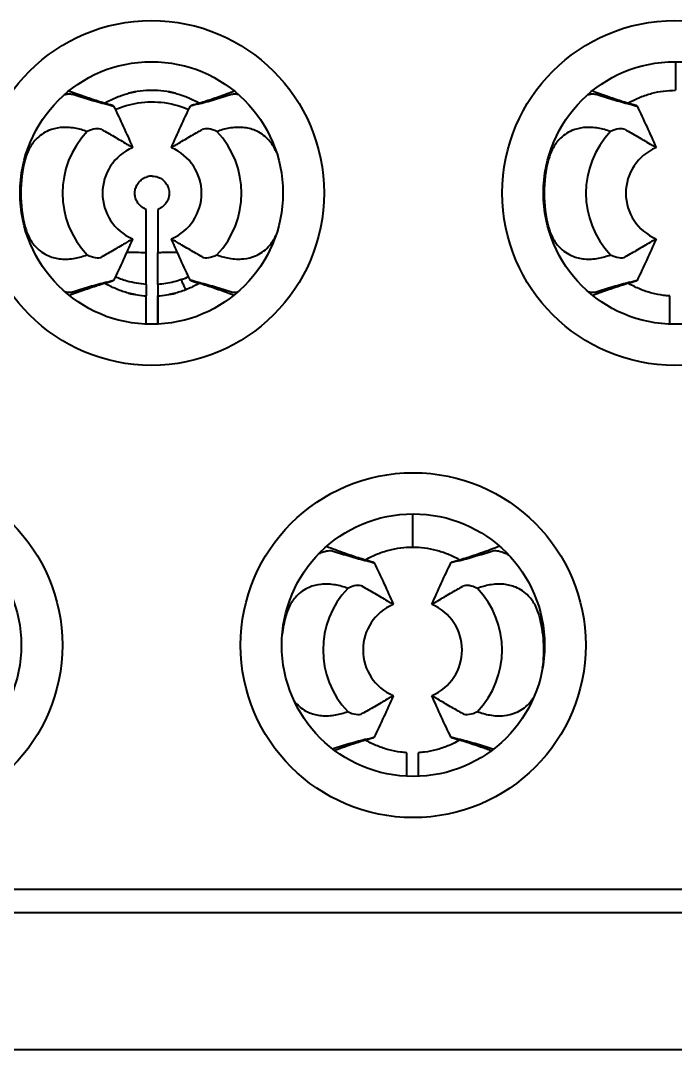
# Model space of a CAD drawing. Header units: millimetres. Extents: x 0 to 1682, y 0 to 1188.
# Drawn here: x 1347.028 to 1349.893, y 387.349 to 391.854 of the extents above; entities that cross this region are included whole.
import ezdxf

# ---------------------------------------------------------------- set-up
doc = ezdxf.new("R2010")
doc.units = ezdxf.units.MM
doc.header["$LTSCALE"] = 2
doc.layers.add('가시적인 것(ISO)', color=3, linetype='Continuous', lineweight=40)

msp = doc.modelspace()

# ---------------------------------------------------------------- linework, layer by layer
at = {"layer": '가시적인 것(ISO)'}
for p, q in [((1349.8932, 391.6742), (1349.8932, 391.5488)), ((1347.5782, 390.699), (1347.5782, 390.8389)), ((1347.6282, 390.699), (1347.6282, 390.839)), ((1347.5782, 390.699), (1347.5782, 390.6489)), ((1347.5782, 390.5246), (1347.5782, 390.6489)), ((1347.6282, 390.5248), (1347.6282, 390.6489)), ((1348.7432, 389.6942), (1348.7432, 389.5488)), ((1348.7432, 389.6942), (1348.7432, 389.5488)), ((1354.6437, 388.0492), (1343.548, 388.0492)), ((1343.8866, 387.9492), (1354.3052, 387.9492)), ((1343.548, 387.3492), (1354.6437, 387.3492))]:
    msp.add_line(p, q, dxfattribs=at)
for centre, radius in [((1347.6009, 391.0992), 0.755), ((1349.8909, 391.0992), 0.755), ((1347.6009, 391.0992), 0.575), ((1349.8909, 391.0992), 0.575), ((1346.4559, 389.1192), 0.755), ((1348.7459, 389.1192), 0.755), ((1346.4559, 389.1192), 0.575), ((1348.7459, 389.1192), 0.575)]:
    msp.add_circle(centre, radius, dxfattribs=at)
for centre, radius, start, end in [((1347.6032, 391.0982), 0.45, 90, 103.1782), ((1347.6032, 391.0982), 0.45, 76.8218, 90), ((1347.6032, 391.0982), 0.3916, 136.4808, 223.5197), ((1347.6032, 391.0982), 0.3916, 316.4807, 43.5197), ((1349.8932, 391.0982), 0.3916, 136.4808, 223.5197), ((1347.6032, 391.0982), 0.2168, 113.2155, 246.7835), ((1347.6032, 391.0982), 0.2168, 293.2154, 66.7839), ((1349.8932, 391.0982), 0.2168, 113.2155, 246.7835), ((1347.6032, 391.0982), 0.5744, 164.9931, 195.0072), ((1349.8932, 391.0982), 0.5744, 164.9931, 195.0072), ((1347.6032, 391.0982), 0.45, 256.8218, 266.8153), ((1347.6032, 391.0982), 0.45, 273.1847, 283.1782), ((1348.7432, 389.0982), 0.3916, 136.4808, 223.5197), ((1348.7432, 389.0982), 0.3916, 316.4807, 43.5197), ((1348.7432, 389.0982), 0.2168, 113.2155, 246.7835), ((1348.7432, 389.0982), 0.2168, 293.2154, 66.7839), ((1348.7432, 389.0982), 0.5744, 164.9931, 173.2253), ((1348.7432, 389.0982), 0.5744, 352.1098, 15.0072)]:
    msp.add_arc(centre, radius, start, end, dxfattribs=at)
for centre, major_axis, ratio, start_param, end_param in [((1346.98, 391.1675), (-0.463, -0.2959), 0.288482, 3.394769, 3.408062), ((1346.9594, 391.2634), (-0.4764, -0.2156), 0.090673, 3.19962, 3.25302), ((1348.2468, 391.2635), (-0.4763, 0.2155), 0.09072, 6.171688, 6.225172), ((1348.2482, 391.151), (-0.4849, 0.3125), 0.282242, 6.024103, 6.037105), ((1349.2701, 391.1675), (-0.463, -0.2959), 0.288483, 3.39477, 3.408063), ((1349.2494, 391.2634), (-0.4764, -0.2156), 0.090673, 3.19962, 3.25302), ((1347.6032, 391.0964), (0.0022, -0.0768), 0.987445, 3.113519, 3.4016), ((1346.9582, 391.0453), (-0.4848, 0.3124), 0.282263, 2.882486, 2.895487), ((1346.9595, 390.933), (-0.4763, 0.2155), 0.090718, 3.030103, 3.083581), ((1348.2469, 390.9331), (-0.4764, -0.2156), 0.090678, 0.058025, 0.111435), ((1348.2233, 391.0267), (-0.46, -0.2936), 0.289368, 0.254192, 0.267534), ((1349.2482, 391.0454), (-0.4848, 0.3124), 0.282261, 2.882487, 2.895488), ((1349.2495, 390.933), (-0.4763, 0.2155), 0.090718, 3.030103, 3.083581), ((1348.12, 389.1675), (-0.463, -0.2959), 0.288482, 3.394769, 3.408062), ((1348.0994, 389.2634), (-0.4764, -0.2156), 0.090673, 3.19962, 3.25302), ((1349.3868, 389.2635), (-0.4763, 0.2155), 0.09072, 6.171688, 6.225172), ((1349.3882, 389.151), (-0.4849, 0.3125), 0.282241, 6.024104, 6.037106), ((1348.0982, 389.0453), (-0.4848, 0.3124), 0.282262, 2.882486, 2.895487), ((1348.0995, 388.933), (-0.4763, 0.2155), 0.090718, 3.030103, 3.083581), ((1349.3869, 388.9331), (-0.4764, -0.2156), 0.090678, 0.058025, 0.111435), ((1349.3633, 389.0267), (-0.46, -0.2936), 0.289369, 0.254193, 0.267536)]:
    msp.add_ellipse(centre, major_axis=major_axis, ratio=ratio, start_param=start_param, end_param=end_param, dxfattribs=at)
for points, knots in [([(1347.22, 391.5299), (1347.2251, 391.5313), (1347.23, 391.5322), (1347.243, 391.5337), (1347.2502, 391.5332), (1347.2559, 391.5314)], [-0.009302568, -0.009302568, -0.009302568, -0.009302568, -0.006071666, -0.006071666, -0.000001, -0.000001, -0.000001, -0.000001]), ([(1347.4307, 391.4824), (1347.4071, 391.4886), (1347.3855, 391.4951), (1347.3457, 391.5079), (1347.3252, 391.5148), (1347.2832, 391.5295), (1347.2607, 391.5377), (1347.2389, 391.5459)], [0.000001, 0.000001, 0.000001, 0.000001, 0.0588699, 0.0588699, 0.1213777, 0.1213777, 0.192838, 0.192838, 0.192838, 0.192838]), ([(1347.2559, 391.5314), (1347.2795, 391.5238), (1347.3045, 391.5159), (1347.3419, 391.505), (1347.3542, 391.5014), (1347.3785, 391.4948), (1347.3913, 391.4914), (1347.4043, 391.4881)], [0.000001, 0.000001, 0.000001, 0.000001, 0.02510025, 0.02510025, 0.03680794, 0.03680794, 0.04760817, 0.04760817, 0.04760817, 0.04760817]), ([(1347.3991, 391.4942), (1347.4155, 391.5036), (1347.4322, 391.5118), (1347.4491, 391.5186), (1347.466, 391.5255), (1347.483, 391.5311), (1347.5001, 391.5356), (1347.5101, 391.5382), (1347.5202, 391.5405), (1347.5304, 391.5423)], [0, 0, 0, 0, 0.25, 0.25, 0.25, 0.5, 0.5, 0.5, 0.6474893, 0.6474893, 0.6474893, 0.6474893]), ([(1347.676, 391.5423), (1347.6861, 391.5405), (1347.6962, 391.5382), (1347.7063, 391.5356), (1347.7234, 391.5311), (1347.7404, 391.5255), (1347.7573, 391.5186), (1347.7742, 391.5118), (1347.7909, 391.5036), (1347.8072, 391.4942)], [0.3524805, 0.3524805, 0.3524805, 0.3524805, 0.5, 0.5, 0.5, 0.75, 0.75, 0.75, 1, 1, 1, 1]), ([(1347.9643, 391.5447), (1347.9435, 391.5369), (1347.9221, 391.5291), (1347.8811, 391.5148), (1347.8607, 391.5079), (1347.8209, 391.4951), (1347.7993, 391.4886), (1347.7756, 391.4824)], [0.0660033, 0.0660033, 0.0660033, 0.0660033, 0.135923, 0.135923, 0.2001231, 0.2001231, 0.2605456, 0.2605456, 0.2605456, 0.2605456]), ([(1347.8021, 391.4881), (1347.815, 391.4914), (1347.8277, 391.4947), (1347.852, 391.5014), (1347.8643, 391.5049), (1347.9017, 391.5159), (1347.9269, 391.5238), (1347.9505, 391.5314)], [0.000001, 0.000001, 0.000001, 0.000001, 0.01087287, 0.01087287, 0.02267328, 0.02267328, 0.04807128, 0.04807128, 0.04807128, 0.04807128]), ([(1347.9505, 391.5314), (1347.9562, 391.5332), (1347.9634, 391.5337), (1347.9746, 391.5324), (1347.9773, 391.532), (1347.9801, 391.5314)], [-0.048121605, -0.048121605, -0.048121605, -0.048121605, -0.04200366, -0.04200366, -0.040148084, -0.040148084, -0.040148084, -0.040148084]), ([(1349.51, 391.5299), (1349.5151, 391.5313), (1349.52, 391.5322), (1349.533, 391.5337), (1349.5402, 391.5332), (1349.5459, 391.5314)], [-0.009302568, -0.009302568, -0.009302568, -0.009302568, -0.006071666, -0.006071666, -0.000001, -0.000001, -0.000001, -0.000001]), ([(1349.7207, 391.4824), (1349.6971, 391.4886), (1349.6755, 391.4951), (1349.6357, 391.5079), (1349.6152, 391.5148), (1349.5732, 391.5295), (1349.5507, 391.5377), (1349.5289, 391.5459)], [0.000001, 0.000001, 0.000001, 0.000001, 0.0588699, 0.0588699, 0.1213777, 0.1213777, 0.192838, 0.192838, 0.192838, 0.192838]), ([(1349.5459, 391.5314), (1349.5695, 391.5238), (1349.5945, 391.5159), (1349.6319, 391.505), (1349.6442, 391.5014), (1349.6685, 391.4948), (1349.6813, 391.4914), (1349.6943, 391.4881)], [0.000001, 0.000001, 0.000001, 0.000001, 0.02510025, 0.02510025, 0.03680794, 0.03680794, 0.04760817, 0.04760817, 0.04760817, 0.04760817]), ([(1349.6891, 391.4942), (1349.7055, 391.5036), (1349.7222, 391.5118), (1349.7391, 391.5186), (1349.756, 391.5255), (1349.773, 391.5311), (1349.7901, 391.5356), (1349.8071, 391.5401), (1349.8243, 391.5434), (1349.8415, 391.5456), (1349.8587, 391.5478), (1349.876, 391.5488), (1349.8932, 391.5488)], [0, 0, 0, 0, 0.25, 0.25, 0.25, 0.5, 0.5, 0.5, 0.75, 0.75, 0.75, 1, 1, 1, 1]), ([(1347.4069, 391.4874), (1347.4273, 391.4818), (1347.4368, 391.4785), (1347.435, 391.4803), (1347.4346, 391.4807), (1347.4339, 391.4811)], [0.000001, 0.000001, 0.000001, 0.000001, 0.01769583, 0.01769583, 0.02027831, 0.02027831, 0.02027831, 0.02027831]), ([(1347.4427, 391.4646), (1347.4724, 391.4776), (1347.5058, 391.488), (1347.5807, 391.4994), (1347.6188, 391.4997), (1347.7006, 391.4888), (1347.7368, 391.4764), (1347.7637, 391.4646)], [0.00074803, 0.00074803, 0.00074803, 0.00074803, 0.01038667, 0.01038667, 0.01998416, 0.01998416, 0.03136891, 0.03136891, 0.03136891, 0.03136891]), ([(1347.7994, 391.4874), (1347.7791, 391.4818), (1347.7696, 391.4785), (1347.7713, 391.4803), (1347.7718, 391.4807), (1347.7725, 391.4811)], [-0.02032758, -0.02032758, -0.02032758, -0.02032758, -0.00261133, -0.00261133, -0.000001, -0.000001, -0.000001, -0.000001]), ([(1349.6969, 391.4874), (1349.7173, 391.4818), (1349.7268, 391.4785), (1349.725, 391.4803), (1349.7246, 391.4807), (1349.7239, 391.4811)], [0.000001, 0.000001, 0.000001, 0.000001, 0.01769583, 0.01769583, 0.02027831, 0.02027831, 0.02027831, 0.02027831]), ([(1347.3192, 391.3679), (1347.3021, 391.3745), (1347.2842, 391.3797), (1347.245, 391.3866), (1347.2232, 391.3878), (1347.1842, 391.3835), (1347.1671, 391.3793), (1347.1402, 391.3679), (1347.1302, 391.3625), (1347.1114, 391.3494), (1347.1028, 391.342), (1347.0827, 391.3207), (1347.0727, 391.3061), (1347.0577, 391.2763), (1347.0524, 391.2619), (1347.0484, 391.247)], [0.000001, 0.000001, 0.000001, 0.000001, 0.00626223, 0.00626223, 0.01343841, 0.01343841, 0.01913464, 0.01913464, 0.02272973, 0.02272973, 0.02626393, 0.02626393, 0.03167014, 0.03167014, 0.03630667, 0.03630667, 0.03630667, 0.03630667]), ([(1347.3831, 391.377), (1347.3765, 391.3806), (1347.367, 391.3817), (1347.3447, 391.3784), (1347.3325, 391.3745), (1347.3192, 391.3679)], [0.000001, 0.000001, 0.000001, 0.000001, 0.00832328, 0.00832328, 0.01574209, 0.01574209, 0.01574209, 0.01574209]), ([(1347.3831, 391.377), (1347.4011, 391.3672), (1347.4191, 391.3568), (1347.4568, 391.335), (1347.4744, 391.3249), (1347.4921, 391.3135)], [0.000001, 0.000001, 0.000001, 0.000001, 0.02267265, 0.02267265, 0.04797339, 0.04797339, 0.04797339, 0.04797339]), ([(1347.7143, 391.3135), (1347.732, 391.3249), (1347.7497, 391.3351), (1347.7872, 391.3568), (1347.8052, 391.3671), (1347.8232, 391.377)], [0.000001, 0.000001, 0.000001, 0.000001, 0.02202225, 0.02202225, 0.04195247, 0.04195247, 0.04195247, 0.04195247]), ([(1347.8872, 391.3679), (1347.8739, 391.3745), (1347.8617, 391.3783), (1347.8394, 391.3817), (1347.8299, 391.3806), (1347.8232, 391.377)], [0.000001, 0.000001, 0.000001, 0.000001, 0.00737627, 0.00737627, 0.01570949, 0.01570949, 0.01570949, 0.01570949]), ([(1348.1474, 391.2778), (1348.1453, 391.2828), (1348.143, 391.2876), (1348.1325, 391.3079), (1348.1225, 391.3221), (1348.1027, 391.3428), (1348.0941, 391.3501), (1348.0753, 391.363), (1348.0652, 391.3684), (1348.0379, 391.3798), (1348.0203, 391.3839), (1347.9814, 391.3878), (1347.9601, 391.3865), (1347.9216, 391.3795), (1347.904, 391.3744), (1347.8872, 391.3679)], [0.00327184, 0.00327184, 0.00327184, 0.00327184, 0.00488809, 0.00488809, 0.01015041, 0.01015041, 0.01364946, 0.01364946, 0.01725329, 0.01725329, 0.02305912, 0.02305912, 0.03007931, 0.03007931, 0.03622793, 0.03622793, 0.03622793, 0.03622793]), ([(1349.6092, 391.3679), (1349.5921, 391.3745), (1349.5742, 391.3797), (1349.535, 391.3866), (1349.5132, 391.3878), (1349.4742, 391.3835), (1349.4571, 391.3793), (1349.4302, 391.3679), (1349.4202, 391.3625), (1349.4014, 391.3494), (1349.3928, 391.342), (1349.3727, 391.3207), (1349.3627, 391.3061), (1349.3477, 391.2763), (1349.3424, 391.2619), (1349.3384, 391.247)], [0.000001, 0.000001, 0.000001, 0.000001, 0.00626223, 0.00626223, 0.01343841, 0.01343841, 0.01913464, 0.01913464, 0.02272973, 0.02272973, 0.02626393, 0.02626393, 0.03167014, 0.03167014, 0.03630667, 0.03630667, 0.03630667, 0.03630667]), ([(1349.6731, 391.377), (1349.6665, 391.3806), (1349.657, 391.3817), (1349.6347, 391.3784), (1349.6225, 391.3745), (1349.6092, 391.3679)], [0.000001, 0.000001, 0.000001, 0.000001, 0.00832328, 0.00832328, 0.01574209, 0.01574209, 0.01574209, 0.01574209]), ([(1349.6731, 391.377), (1349.6911, 391.3672), (1349.7091, 391.3568), (1349.7468, 391.335), (1349.7644, 391.3249), (1349.7821, 391.3135)], [0.000001, 0.000001, 0.000001, 0.000001, 0.02267265, 0.02267265, 0.04797339, 0.04797339, 0.04797339, 0.04797339]), ([(1347.4921, 391.3135), (1347.495, 391.3117), (1347.4978, 391.31), (1347.5032, 391.3071), (1347.5057, 391.3059), (1347.5082, 391.3048)], [-0.007255096, -0.007255096, -0.007255096, -0.007255096, -0.003632959, -0.003632959, -0.000001, -0.000001, -0.000001, -0.000001]), ([(1347.5181, 391.2976), (1347.5189, 391.2982), (1347.5185, 391.2991), (1347.5168, 391.3004), (1347.5152, 391.3016), (1347.5123, 391.3031), (1347.5082, 391.3048)], [0, 0, 0, 0, 0.5, 0.5, 0.5, 1, 1, 1, 1]), ([(1347.6982, 391.3048), (1347.6941, 391.3031), (1347.6912, 391.3016), (1347.6895, 391.3004), (1347.6879, 391.2991), (1347.6875, 391.2982), (1347.6883, 391.2976)], [0, 0, 0, 0, 0.5, 0.5, 0.5, 1, 1, 1, 1]), ([(1347.6982, 391.3048), (1347.7007, 391.3059), (1347.7032, 391.3071), (1347.7086, 391.31), (1347.7113, 391.3117), (1347.7143, 391.3135)], [-0.007254423, -0.007254423, -0.007254423, -0.007254423, -0.003622775, -0.003622775, -0.000001, -0.000001, -0.000001, -0.000001]), ([(1349.7821, 391.3135), (1349.785, 391.3117), (1349.7878, 391.31), (1349.7932, 391.3071), (1349.7957, 391.3059), (1349.7982, 391.3048)], [-0.007255096, -0.007255096, -0.007255096, -0.007255096, -0.003632959, -0.003632959, -0.000001, -0.000001, -0.000001, -0.000001]), ([(1349.8081, 391.2976), (1349.8089, 391.2982), (1349.8085, 391.2991), (1349.8068, 391.3004), (1349.8052, 391.3016), (1349.8023, 391.3031), (1349.7982, 391.3048)], [0, 0, 0, 0, 0.5, 0.5, 0.5, 1, 1, 1, 1]), ([(1347.5513, 391.0441), (1347.5466, 391.0486), (1347.5425, 391.0537), (1347.5391, 391.0593), (1347.5357, 391.0648), (1347.533, 391.0709), (1347.5312, 391.0771), (1347.5294, 391.0834), (1347.5284, 391.0898), (1347.5282, 391.0963), (1347.528, 391.1028), (1347.5287, 391.1094), (1347.5302, 391.1157), (1347.5318, 391.122), (1347.5341, 391.1281), (1347.5372, 391.1338), (1347.5403, 391.1396), (1347.5441, 391.1449), (1347.5486, 391.1496), (1347.5531, 391.1544), (1347.5582, 391.1586), (1347.5638, 391.162), (1347.5693, 391.1655), (1347.5754, 391.1682), (1347.5816, 391.1701)], [0, 0, 0, 0, 0.125, 0.125, 0.125, 0.25, 0.25, 0.25, 0.375, 0.375, 0.375, 0.5, 0.5, 0.5, 0.625, 0.625, 0.625, 0.75, 0.75, 0.75, 0.875, 0.875, 0.875, 0.9999979, 0.9999979, 0.9999979, 0.9999979]), ([(1347.6032, 391.1732), (1347.6077, 391.1732), (1347.6121, 391.1728), (1347.6165, 391.172), (1347.6184, 391.1717), (1347.6202, 391.1713), (1347.6221, 391.1708), (1347.6259, 391.1698), (1347.6297, 391.1685), (1347.6333, 391.1669), (1347.6355, 391.1659), (1347.6377, 391.1648), (1347.6398, 391.1637), (1347.6428, 391.162), (1347.6457, 391.1601), (1347.6485, 391.158), (1347.6508, 391.1562), (1347.653, 391.1543), (1347.6551, 391.1523), (1347.6573, 391.1503), (1347.6593, 391.1481), (1347.6611, 391.1459), (1347.6633, 391.1432), (1347.6653, 391.1404), (1347.6671, 391.1374), (1347.6684, 391.1354), (1347.6695, 391.1333), (1347.6706, 391.1311), (1347.6723, 391.1275), (1347.6738, 391.1238), (1347.675, 391.12), (1347.6755, 391.1182), (1347.676, 391.1164), (1347.6764, 391.1145), (1347.6774, 391.1102), (1347.6779, 391.1057), (1347.6781, 391.1012), (1347.6782, 391.0999), (1347.6782, 391.0985), (1347.6782, 391.0972), (1347.6781, 391.0922), (1347.6775, 391.0872), (1347.6765, 391.0823), (1347.6763, 391.0815), (1347.6761, 391.0807), (1347.6759, 391.0799), (1347.6746, 391.0746), (1347.6726, 391.0694), (1347.6701, 391.0644), (1347.6673, 391.0588), (1347.6637, 391.0535), (1347.6595, 391.0487), (1347.6558, 391.0445), (1347.6516, 391.0406), (1347.647, 391.0374), (1347.6464, 391.0369), (1347.6458, 391.0365), (1347.6452, 391.0361), (1347.641, 391.0332), (1347.6364, 391.0308), (1347.6317, 391.0289), (1347.6306, 391.0284), (1347.6294, 391.0279), (1347.6282, 391.0275)], [0, 0, 0, 0, 0.064029, 0.064029, 0.064029, 0.090909, 0.090909, 0.090909, 0.147575, 0.147575, 0.147575, 0.181818, 0.181818, 0.181818, 0.230906, 0.230906, 0.230906, 0.272727, 0.272727, 0.272727, 0.31446, 0.31446, 0.31446, 0.363636, 0.363636, 0.363636, 0.397788, 0.397788, 0.397788, 0.454545, 0.454545, 0.454545, 0.481311, 0.481311, 0.481311, 0.545455, 0.545455, 0.545455, 0.564756, 0.564756, 0.564756, 0.636364, 0.636364, 0.636364, 0.648191, 0.648191, 0.648191, 0.727273, 0.727273, 0.727273, 0.818182, 0.818182, 0.818182, 0.898575, 0.898575, 0.898575, 0.909091, 0.909091, 0.909091, 0.981969, 0.981969, 0.981969, 1, 1, 1, 1]), ([(1347.5782, 391.0275), (1347.5731, 391.0293), (1347.5633, 391.034), (1347.555, 391.0405), (1347.5513, 391.0441)], [0.0000005, 0.0000005, 0.0000005, 0.0000005, 0.5, 0.999989, 0.999989, 0.999989, 0.999989]), ([(1347.5782, 390.9303), (1347.5782, 390.9612), (1347.5782, 390.9856), (1347.5782, 391.0187), (1347.5782, 391.0275), (1347.5782, 391.0275)], [-0.0283629, -0.0283629, -0.0283629, -0.0283629, -0.01405808, -0.01405808, -0.000001, -0.000001, -0.000001, -0.000001]), ([(1347.6282, 391.0275), (1347.6282, 391.0275), (1347.6282, 391.0187), (1347.6282, 390.9857), (1347.6282, 390.9613), (1347.6282, 390.9304)], [-0.0282305, -0.0282305, -0.0282305, -0.0282305, -0.01423903, -0.01423903, -0.0000015, -0.0000015, -0.0000015, -0.0000015]), ([(1347.0484, 390.9495), (1347.0526, 390.9336), (1347.0584, 390.9182), (1347.074, 390.8883), (1347.084, 390.8742), (1347.1038, 390.8536), (1347.1124, 390.8463), (1347.1312, 390.8334), (1347.1413, 390.8279), (1347.1688, 390.8166), (1347.1864, 390.8125), (1347.2253, 390.8087), (1347.2465, 390.81), (1347.2849, 390.817), (1347.3024, 390.8221), (1347.3192, 390.8285)], [0.000001, 0.000001, 0.000001, 0.000001, 0.00492376, 0.00492376, 0.01016888, 0.01016888, 0.01366516, 0.01366516, 0.01727295, 0.01727295, 0.02310028, 0.02310028, 0.0300965, 0.0300965, 0.03622826, 0.03622826, 0.03622826, 0.03622826]), ([(1349.3384, 390.9495), (1349.3426, 390.9336), (1349.3484, 390.9182), (1349.364, 390.8883), (1349.374, 390.8742), (1349.3938, 390.8536), (1349.4024, 390.8463), (1349.4212, 390.8334), (1349.4313, 390.8279), (1349.4588, 390.8166), (1349.4764, 390.8125), (1349.5153, 390.8087), (1349.5365, 390.81), (1349.5749, 390.817), (1349.5924, 390.8221), (1349.6092, 390.8285)], [0.000001, 0.000001, 0.000001, 0.000001, 0.00492376, 0.00492376, 0.01016888, 0.01016888, 0.01366516, 0.01366516, 0.01727295, 0.01727295, 0.02310028, 0.02310028, 0.0300965, 0.0300965, 0.03622826, 0.03622826, 0.03622826, 0.03622826]), ([(1347.5081, 390.8916), (1347.5123, 390.8933), (1347.5152, 390.8949), (1347.5168, 390.8961), (1347.5185, 390.8973), (1347.5189, 390.8982), (1347.5181, 390.8988)], [0, 0, 0, 0, 0.5, 0.5, 0.5, 1, 1, 1, 1]), ([(1347.6883, 390.8988), (1347.6875, 390.8982), (1347.6879, 390.8973), (1347.6895, 390.8961), (1347.6912, 390.8949), (1347.6941, 390.8933), (1347.6982, 390.8916)], [0, 0, 0, 0, 0.5, 0.5, 0.5, 1, 1, 1, 1]), ([(1347.8872, 390.8285), (1347.9043, 390.822), (1347.9221, 390.8168), (1347.9614, 390.8098), (1347.9832, 390.8086), (1348.0221, 390.8129), (1348.0393, 390.8171), (1348.0661, 390.8285), (1348.0762, 390.834), (1348.0949, 390.847), (1348.1036, 390.8545), (1348.1236, 390.8757), (1348.1337, 390.8904), (1348.1428, 390.9085), (1348.1438, 390.9106), (1348.1448, 390.9128)], [0.000001, 0.000001, 0.000001, 0.000001, 0.00626235, 0.00626235, 0.0134386, 0.0134386, 0.01913477, 0.01913477, 0.02272976, 0.02272976, 0.0262638, 0.0262638, 0.03166957, 0.03166957, 0.03238711, 0.03238711, 0.03238711, 0.03238711]), ([(1349.7981, 390.8916), (1349.8023, 390.8933), (1349.8052, 390.8949), (1349.8068, 390.8961), (1349.8085, 390.8973), (1349.8089, 390.8982), (1349.8081, 390.8988)], [0, 0, 0, 0, 0.5, 0.5, 0.5, 1, 1, 1, 1]), ([(1347.4921, 390.8829), (1347.4744, 390.8716), (1347.4567, 390.8614), (1347.4192, 390.8396), (1347.4012, 390.8293), (1347.3831, 390.8195)], [0.000001, 0.000001, 0.000001, 0.000001, 0.02202179, 0.02202179, 0.04195434, 0.04195434, 0.04195434, 0.04195434]), ([(1347.5081, 390.8916), (1347.5057, 390.8906), (1347.5031, 390.8893), (1347.4978, 390.8864), (1347.495, 390.8848), (1347.4921, 390.8829)], [-0.007253637, -0.007253637, -0.007253637, -0.007253637, -0.003622384, -0.003622384, -0.000001, -0.000001, -0.000001, -0.000001]), ([(1347.7142, 390.8829), (1347.7113, 390.8848), (1347.7085, 390.8864), (1347.7032, 390.8893), (1347.7007, 390.8906), (1347.6982, 390.8916)], [-0.007255314, -0.007255314, -0.007255314, -0.007255314, -0.003633065, -0.003633065, -0.000001, -0.000001, -0.000001, -0.000001]), ([(1347.8232, 390.8195), (1347.8053, 390.8293), (1347.7872, 390.8396), (1347.7496, 390.8614), (1347.732, 390.8716), (1347.7142, 390.8829)], [0.000001, 0.000001, 0.000001, 0.000001, 0.02266577, 0.02266577, 0.04797204, 0.04797204, 0.04797204, 0.04797204]), ([(1349.7821, 390.8829), (1349.7644, 390.8716), (1349.7467, 390.8614), (1349.7092, 390.8396), (1349.6912, 390.8293), (1349.6731, 390.8195)], [0.000001, 0.000001, 0.000001, 0.000001, 0.02202179, 0.02202179, 0.04195434, 0.04195434, 0.04195434, 0.04195434]), ([(1349.7981, 390.8916), (1349.7957, 390.8906), (1349.7931, 390.8893), (1349.7878, 390.8864), (1349.785, 390.8848), (1349.7821, 390.8829)], [-0.007253637, -0.007253637, -0.007253637, -0.007253637, -0.003622384, -0.003622384, -0.000001, -0.000001, -0.000001, -0.000001]), ([(1347.3192, 390.8285), (1347.3324, 390.822), (1347.3446, 390.8181), (1347.367, 390.8147), (1347.3765, 390.8159), (1347.3831, 390.8195)], [0.000001, 0.000001, 0.000001, 0.000001, 0.00737626, 0.00737626, 0.01570945, 0.01570945, 0.01570945, 0.01570945]), ([(1347.4928, 390.8403), (1347.5057, 390.8404), (1347.5191, 390.8401), (1347.5477, 390.8394), (1347.5629, 390.8391), (1347.5782, 390.8389)], [0.017214595, 0.017214595, 0.017214595, 0.017214595, 0.021507398, 0.021507398, 0.026103666, 0.026103666, 0.026103666, 0.026103666]), ([(1347.6282, 390.839), (1347.637, 390.8391), (1347.6457, 390.8393), (1347.6648, 390.8398), (1347.6752, 390.84), (1347.695, 390.8404), (1347.7043, 390.8406), (1347.7134, 390.8405)], [0.000001, 0.000001, 0.000001, 0.000001, 0.002645454, 0.002645454, 0.005867942, 0.005867942, 0.008896239, 0.008896239, 0.008896239, 0.008896239]), ([(1347.8232, 390.8195), (1347.8298, 390.8159), (1347.8393, 390.8147), (1347.8616, 390.8181), (1347.8739, 390.822), (1347.8872, 390.8285)], [0.000001, 0.000001, 0.000001, 0.000001, 0.00832329, 0.00832329, 0.01574211, 0.01574211, 0.01574211, 0.01574211]), ([(1349.6092, 390.8285), (1349.6224, 390.822), (1349.6346, 390.8181), (1349.657, 390.8147), (1349.6665, 390.8159), (1349.6731, 390.8195)], [0.000001, 0.000001, 0.000001, 0.000001, 0.00737626, 0.00737626, 0.01570945, 0.01570945, 0.01570945, 0.01570945]), ([(1347.4069, 390.709), (1347.4273, 390.7147), (1347.4368, 390.718), (1347.4351, 390.7161), (1347.4346, 390.7158), (1347.4339, 390.7153)], [-0.02032757, -0.02032757, -0.02032757, -0.02032757, -0.00261135, -0.00261135, -0.000001, -0.000001, -0.000001, -0.000001]), ([(1347.5782, 390.699), (1347.5495, 390.7008), (1347.521, 390.7057), (1347.4736, 390.7193), (1347.4567, 390.7257), (1347.4427, 390.7318)], [0.000001, 0.000001, 0.000001, 0.000001, 0.00863494, 0.00863494, 0.01473932, 0.01473932, 0.01473932, 0.01473932]), ([(1347.7326, 390.7197), (1347.7213, 390.7159), (1347.6985, 390.7092), (1347.6636, 390.7023), (1347.64, 390.6997), (1347.6282, 390.699)], [0.0000018, 0.0000018, 0.0000018, 0.0000018, 0.3333334, 0.6666667, 1, 1, 1, 1]), ([(1347.7521, 390.6757), (1347.7491, 390.6812), (1347.7433, 390.6924), (1347.7366, 390.7072), (1347.7336, 390.7158), (1347.7326, 390.7197)], [0.0448363, 0.0448363, 0.0448363, 0.0448363, 0.3333333, 0.6666667, 0.9998988, 0.9998988, 0.9998988, 0.9998988]), ([(1347.7994, 390.709), (1347.779, 390.7147), (1347.7696, 390.718), (1347.7713, 390.7161), (1347.7718, 390.7158), (1347.7725, 390.7153)], [0.000001, 0.000001, 0.000001, 0.000001, 0.01769584, 0.01769584, 0.02027831, 0.02027831, 0.02027831, 0.02027831]), ([(1349.6969, 390.709), (1349.7173, 390.7147), (1349.7268, 390.718), (1349.7251, 390.7161), (1349.7246, 390.7158), (1349.7239, 390.7153)], [-0.02032757, -0.02032757, -0.02032757, -0.02032757, -0.00261135, -0.00261135, -0.000001, -0.000001, -0.000001, -0.000001]), ([(1347.2405, 390.6511), (1347.2618, 390.6591), (1347.2838, 390.6672), (1347.3254, 390.6817), (1347.3458, 390.6886), (1347.3856, 390.7013), (1347.4071, 390.7078), (1347.4307, 390.714)], [0.06425, 0.06425, 0.06425, 0.06425, 0.1360095, 0.1360095, 0.2001654, 0.2001654, 0.2604816, 0.2604816, 0.2604816, 0.2604816]), ([(1347.4042, 390.7083), (1347.3914, 390.7051), (1347.3787, 390.7017), (1347.3543, 390.6951), (1347.342, 390.6915), (1347.3046, 390.6805), (1347.2795, 390.6727), (1347.2559, 390.6651)], [0.000001, 0.000001, 0.000001, 0.000001, 0.01087239, 0.01087239, 0.02267253, 0.02267253, 0.04807062, 0.04807062, 0.04807062, 0.04807062]), ([(1347.5303, 390.6542), (1347.5202, 390.656), (1347.5101, 390.6582), (1347.5, 390.6609), (1347.483, 390.6653), (1347.466, 390.6709), (1347.4491, 390.6778), (1347.4322, 390.6847), (1347.4155, 390.6928), (1347.3991, 390.7022)], [0.2633685, 0.2633685, 0.2633685, 0.2633685, 0.43111, 0.43111, 0.43111, 0.715555, 0.715555, 0.715555, 1, 1, 1, 1]), ([(1347.6282, 390.699), (1347.6282, 390.6942), (1347.6282, 390.6841), (1347.6282, 390.6679), (1347.6282, 390.6559), (1347.6282, 390.6494), (1347.6282, 390.6489)], [0, 0, 0, 0, 0.125, 0.25, 0.375, 0.3853845, 0.3853845, 0.3853845, 0.3853845]), ([(1347.8072, 390.7022), (1347.7909, 390.6928), (1347.7742, 390.6847), (1347.7573, 390.6778), (1347.7404, 390.6709), (1347.7234, 390.6653), (1347.7063, 390.6608), (1347.6963, 390.6582), (1347.6862, 390.656), (1347.6761, 390.6542)], [0, 0, 0, 0, 0.2844503, 0.2844503, 0.2844503, 0.5689005, 0.5689005, 0.5689005, 0.7366104, 0.7366104, 0.7366104, 0.7366104]), ([(1347.7756, 390.714), (1347.7993, 390.7078), (1347.8209, 390.7013), (1347.8607, 390.6885), (1347.8811, 390.6816), (1347.9216, 390.6675), (1347.9424, 390.6599), (1347.9628, 390.6523)], [0.000001, 0.000001, 0.000001, 0.000001, 0.0588726, 0.0588726, 0.1213808, 0.1213808, 0.1876601, 0.1876601, 0.1876601, 0.1876601]), ([(1347.9505, 390.6651), (1347.9269, 390.6727), (1347.9019, 390.6805), (1347.8645, 390.6915), (1347.8522, 390.695), (1347.8278, 390.7017), (1347.8151, 390.7051), (1347.8021, 390.7083)], [0.000001, 0.000001, 0.000001, 0.000001, 0.02510087, 0.02510087, 0.0368086, 0.0368086, 0.04760889, 0.04760889, 0.04760889, 0.04760889]), ([(1349.5305, 390.6511), (1349.5518, 390.6591), (1349.5738, 390.6672), (1349.6154, 390.6817), (1349.6358, 390.6886), (1349.6756, 390.7013), (1349.6971, 390.7078), (1349.7207, 390.714)], [0.06425, 0.06425, 0.06425, 0.06425, 0.1360095, 0.1360095, 0.2001654, 0.2001654, 0.2604816, 0.2604816, 0.2604816, 0.2604816]), ([(1349.6942, 390.7083), (1349.6814, 390.7051), (1349.6687, 390.7017), (1349.6443, 390.6951), (1349.632, 390.6915), (1349.5946, 390.6805), (1349.5695, 390.6727), (1349.5459, 390.6651)], [0.000001, 0.000001, 0.000001, 0.000001, 0.01087239, 0.01087239, 0.02267253, 0.02267253, 0.04807062, 0.04807062, 0.04807062, 0.04807062]), ([(1349.8682, 390.6484), (1349.8593, 390.6489), (1349.8504, 390.6498), (1349.8415, 390.6509), (1349.8242, 390.6531), (1349.8071, 390.6564), (1349.79, 390.6609), (1349.773, 390.6653), (1349.756, 390.6709), (1349.7391, 390.6778), (1349.7222, 390.6847), (1349.7055, 390.6928), (1349.6891, 390.7022)], [0.0000003, 0.0000003, 0.0000003, 0.0000003, 0.146665, 0.146665, 0.146665, 0.43111, 0.43111, 0.43111, 0.715555, 0.715555, 0.715555, 1, 1, 1, 1]), ([(1347.2559, 390.6651), (1347.2502, 390.6632), (1347.2429, 390.6627), (1347.2308, 390.6641), (1347.227, 390.6648), (1347.223, 390.6658)], [-0.04812161, -0.04812161, -0.04812161, -0.04812161, -0.042003663, -0.042003663, -0.03943709, -0.03943709, -0.03943709, -0.03943709]), ([(1347.5782, 390.5246), (1347.5782, 390.5441), (1347.5782, 390.5857), (1347.5782, 390.6267), (1347.5782, 390.6483)], [0.374824, 0.374824, 0.374824, 0.374824, 0.6666667, 0.9999916, 0.9999916, 0.9999916, 0.9999916]), ([(1347.6282, 390.6483), (1347.6282, 390.6267), (1347.6282, 390.5858), (1347.6282, 390.5443), (1347.6282, 390.5248)], [0.0000084, 0.0000084, 0.0000084, 0.0000084, 0.3333333, 0.6241763, 0.6241763, 0.6241763, 0.6241763]), ([(1347.9773, 390.6645), (1347.9754, 390.6642), (1347.9736, 390.6639), (1347.9634, 390.6627), (1347.9562, 390.6632), (1347.9505, 390.6651)], [-0.007340497, -0.007340497, -0.007340497, -0.007340497, -0.00607167, -0.00607167, -0.000001, -0.000001, -0.000001, -0.000001]), ([(1349.5459, 390.6651), (1349.5402, 390.6632), (1349.5329, 390.6627), (1349.5208, 390.6641), (1349.517, 390.6648), (1349.513, 390.6658)], [-0.04812161, -0.04812161, -0.04812161, -0.04812161, -0.042003663, -0.042003663, -0.03943709, -0.03943709, -0.03943709, -0.03943709]), ([(1349.8682, 390.5246), (1349.8682, 390.5441), (1349.8682, 390.5857), (1349.8682, 390.6267), (1349.8682, 390.6483)], [0.374824, 0.374824, 0.374824, 0.374824, 0.6666667, 0.9999916, 0.9999916, 0.9999916, 0.9999916]), ([(1348.5707, 389.4824), (1348.5471, 389.4886), (1348.5255, 389.4951), (1348.4857, 389.5079), (1348.4652, 389.5148), (1348.4187, 389.5311), (1348.3917, 389.541), (1348.3659, 389.5508)], [0.000001, 0.000001, 0.000001, 0.000001, 0.0588699, 0.0588699, 0.1213777, 0.1213777, 0.2070436, 0.2070436, 0.2070436, 0.2070436]), ([(1348.5391, 389.4942), (1348.5555, 389.5036), (1348.5722, 389.5118), (1348.5891, 389.5186), (1348.606, 389.5255), (1348.623, 389.5311), (1348.6401, 389.5356), (1348.6571, 389.5401), (1348.6743, 389.5434), (1348.6915, 389.5456), (1348.7087, 389.5478), (1348.726, 389.5488), (1348.7432, 389.5488)], [0, 0, 0, 0, 0.25, 0.25, 0.25, 0.5, 0.5, 0.5, 0.75, 0.75, 0.75, 1, 1, 1, 1]), ([(1348.7432, 389.5488), (1348.7603, 389.5488), (1348.7776, 389.5478), (1348.7949, 389.5456), (1348.8121, 389.5434), (1348.8292, 389.5401), (1348.8463, 389.5356), (1348.8634, 389.5311), (1348.8804, 389.5255), (1348.8973, 389.5186), (1348.9142, 389.5118), (1348.9309, 389.5036), (1348.9472, 389.4942)], [0, 0, 0, 0, 0.25, 0.25, 0.25, 0.5, 0.5, 0.5, 0.75, 0.75, 0.75, 1, 1, 1, 1]), ([(1349.1242, 389.5522), (1349.0973, 389.542), (1349.0689, 389.5315), (1349.0211, 389.5148), (1349.0007, 389.5079), (1348.9609, 389.4951), (1348.9393, 389.4886), (1348.9156, 389.4824)], [0.0435794, 0.0435794, 0.0435794, 0.0435794, 0.135923, 0.135923, 0.2001231, 0.2001231, 0.2605456, 0.2605456, 0.2605456, 0.2605456]), ([(1348.334, 389.5204), (1348.3372, 389.5219), (1348.3404, 389.5232), (1348.355, 389.529), (1348.3655, 389.5317), (1348.383, 389.5337), (1348.3902, 389.5332), (1348.3959, 389.5314)], [-0.01429231, -0.01429231, -0.01429231, -0.01429231, -0.0125463, -0.0125463, -0.00607167, -0.00607167, -0.000001, -0.000001, -0.000001, -0.000001]), ([(1348.3959, 389.5314), (1348.4195, 389.5238), (1348.4445, 389.5159), (1348.4819, 389.505), (1348.4942, 389.5014), (1348.5185, 389.4948), (1348.5313, 389.4914), (1348.5443, 389.4881)], [0.000001, 0.000001, 0.000001, 0.000001, 0.02510025, 0.02510025, 0.03680794, 0.03680794, 0.04760817, 0.04760817, 0.04760817, 0.04760817]), ([(1348.9421, 389.4881), (1348.955, 389.4914), (1348.9677, 389.4947), (1348.992, 389.5014), (1349.0043, 389.5049), (1349.0417, 389.5159), (1349.0669, 389.5238), (1349.0905, 389.5314)], [0.000001, 0.000001, 0.000001, 0.000001, 0.01087287, 0.01087287, 0.02267328, 0.02267328, 0.04807128, 0.04807128, 0.04807128, 0.04807128]), ([(1349.0905, 389.5314), (1349.0962, 389.5332), (1349.1034, 389.5337), (1349.1211, 389.5317), (1349.1316, 389.5289), (1349.1495, 389.5218), (1349.156, 389.5188), (1349.1627, 389.5153)], [-0.04812161, -0.04812161, -0.04812161, -0.04812161, -0.04200366, -0.04200366, -0.035477, -0.035477, -0.03198349, -0.03198349, -0.03198349, -0.03198349]), ([(1348.5469, 389.4874), (1348.5673, 389.4818), (1348.5768, 389.4785), (1348.575, 389.4803), (1348.5746, 389.4807), (1348.5739, 389.4811)], [0.000001, 0.000001, 0.000001, 0.000001, 0.01769583, 0.01769583, 0.02027831, 0.02027831, 0.02027831, 0.02027831]), ([(1348.9394, 389.4874), (1348.9191, 389.4818), (1348.9096, 389.4785), (1348.9113, 389.4803), (1348.9118, 389.4807), (1348.9125, 389.4811)], [-0.02032758, -0.02032758, -0.02032758, -0.02032758, -0.00261133, -0.00261133, -0.000001, -0.000001, -0.000001, -0.000001]), ([(1348.4592, 389.3679), (1348.4421, 389.3745), (1348.4242, 389.3797), (1348.385, 389.3866), (1348.3632, 389.3878), (1348.3242, 389.3835), (1348.3071, 389.3793), (1348.2802, 389.3679), (1348.2702, 389.3625), (1348.2514, 389.3494), (1348.2428, 389.342), (1348.2227, 389.3207), (1348.2127, 389.3061), (1348.1977, 389.2763), (1348.1924, 389.2619), (1348.1884, 389.247)], [0.000001, 0.000001, 0.000001, 0.000001, 0.00626223, 0.00626223, 0.01343841, 0.01343841, 0.01913464, 0.01913464, 0.02272973, 0.02272973, 0.02626393, 0.02626393, 0.03167014, 0.03167014, 0.03630667, 0.03630667, 0.03630667, 0.03630667]), ([(1348.5231, 389.377), (1348.5165, 389.3806), (1348.507, 389.3817), (1348.4847, 389.3784), (1348.4725, 389.3745), (1348.4592, 389.3679)], [0.000001, 0.000001, 0.000001, 0.000001, 0.00832328, 0.00832328, 0.01574209, 0.01574209, 0.01574209, 0.01574209]), ([(1348.5231, 389.377), (1348.5411, 389.3672), (1348.5591, 389.3568), (1348.5968, 389.335), (1348.6144, 389.3249), (1348.6321, 389.3135)], [0.000001, 0.000001, 0.000001, 0.000001, 0.02267265, 0.02267265, 0.04797339, 0.04797339, 0.04797339, 0.04797339]), ([(1348.8543, 389.3135), (1348.872, 389.3249), (1348.8897, 389.3351), (1348.9272, 389.3568), (1348.9452, 389.3671), (1348.9632, 389.377)], [0.000001, 0.000001, 0.000001, 0.000001, 0.02202225, 0.02202225, 0.04195247, 0.04195247, 0.04195247, 0.04195247]), ([(1349.0272, 389.3679), (1349.0139, 389.3745), (1349.0017, 389.3783), (1348.9794, 389.3817), (1348.9699, 389.3806), (1348.9632, 389.377)], [0.000001, 0.000001, 0.000001, 0.000001, 0.00737627, 0.00737627, 0.01570949, 0.01570949, 0.01570949, 0.01570949]), ([(1349.298, 389.247), (1349.2938, 389.2627), (1349.288, 389.278), (1349.2725, 389.3079), (1349.2625, 389.3221), (1349.2427, 389.3428), (1349.2341, 389.3501), (1349.2153, 389.363), (1349.2052, 389.3684), (1349.1779, 389.3798), (1349.1603, 389.3839), (1349.1214, 389.3878), (1349.1001, 389.3865), (1349.0616, 389.3795), (1349.044, 389.3744), (1349.0272, 389.3679)], [0.000001, 0.000001, 0.000001, 0.000001, 0.00488809, 0.00488809, 0.01015041, 0.01015041, 0.01364946, 0.01364946, 0.01725329, 0.01725329, 0.02305912, 0.02305912, 0.03007931, 0.03007931, 0.03622793, 0.03622793, 0.03622793, 0.03622793]), ([(1348.6321, 389.3135), (1348.635, 389.3117), (1348.6378, 389.31), (1348.6432, 389.3071), (1348.6457, 389.3059), (1348.6482, 389.3048)], [-0.007255096, -0.007255096, -0.007255096, -0.007255096, -0.003632959, -0.003632959, -0.000001, -0.000001, -0.000001, -0.000001]), ([(1348.6581, 389.2976), (1348.6589, 389.2982), (1348.6585, 389.2991), (1348.6568, 389.3004), (1348.6552, 389.3016), (1348.6523, 389.3031), (1348.6482, 389.3048)], [0, 0, 0, 0, 0.5, 0.5, 0.5, 1, 1, 1, 1]), ([(1348.8382, 389.3048), (1348.8341, 389.3031), (1348.8312, 389.3016), (1348.8295, 389.3004), (1348.8279, 389.2991), (1348.8275, 389.2982), (1348.8283, 389.2976)], [0, 0, 0, 0, 0.5, 0.5, 0.5, 1, 1, 1, 1]), ([(1348.8382, 389.3048), (1348.8407, 389.3059), (1348.8432, 389.3071), (1348.8486, 389.31), (1348.8513, 389.3117), (1348.8543, 389.3135)], [-0.007254423, -0.007254423, -0.007254423, -0.007254423, -0.003622775, -0.003622775, -0.000001, -0.000001, -0.000001, -0.000001]), ([(1348.2265, 388.8724), (1348.2295, 388.8687), (1348.2326, 388.8652), (1348.2438, 388.8536), (1348.2524, 388.8463), (1348.2712, 388.8334), (1348.2813, 388.8279), (1348.3088, 388.8166), (1348.3264, 388.8125), (1348.3653, 388.8087), (1348.3865, 388.81), (1348.4249, 388.817), (1348.4424, 388.8221), (1348.4592, 388.8285)], [0.00873439, 0.00873439, 0.00873439, 0.00873439, 0.01016888, 0.01016888, 0.01366516, 0.01366516, 0.01727295, 0.01727295, 0.02310028, 0.02310028, 0.0300965, 0.0300965, 0.03622826, 0.03622826, 0.03622826, 0.03622826]), ([(1348.6321, 388.8829), (1348.6144, 388.8716), (1348.5967, 388.8614), (1348.5592, 388.8396), (1348.5412, 388.8293), (1348.5231, 388.8195)], [0.000001, 0.000001, 0.000001, 0.000001, 0.02202179, 0.02202179, 0.04195434, 0.04195434, 0.04195434, 0.04195434]), ([(1348.6481, 388.8916), (1348.6457, 388.8906), (1348.6431, 388.8893), (1348.6378, 388.8864), (1348.635, 388.8848), (1348.6321, 388.8829)], [-0.007253637, -0.007253637, -0.007253637, -0.007253637, -0.003622384, -0.003622384, -0.000001, -0.000001, -0.000001, -0.000001]), ([(1348.6481, 388.8916), (1348.6523, 388.8933), (1348.6552, 388.8949), (1348.6568, 388.8961), (1348.6585, 388.8973), (1348.6589, 388.8982), (1348.6581, 388.8988)], [0, 0, 0, 0, 0.5, 0.5, 0.5, 1, 1, 1, 1]), ([(1348.8283, 388.8988), (1348.8275, 388.8982), (1348.8279, 388.8973), (1348.8295, 388.8961), (1348.8312, 388.8949), (1348.8341, 388.8933), (1348.8382, 388.8916)], [0, 0, 0, 0, 0.5, 0.5, 0.5, 1, 1, 1, 1]), ([(1348.8542, 388.8829), (1348.8513, 388.8848), (1348.8485, 388.8864), (1348.8432, 388.8893), (1348.8407, 388.8906), (1348.8382, 388.8916)], [-0.007255314, -0.007255314, -0.007255314, -0.007255314, -0.003633065, -0.003633065, -0.000001, -0.000001, -0.000001, -0.000001]), ([(1348.9632, 388.8195), (1348.9453, 388.8293), (1348.9272, 388.8396), (1348.8896, 388.8614), (1348.872, 388.8716), (1348.8542, 388.8829)], [0.000001, 0.000001, 0.000001, 0.000001, 0.02266577, 0.02266577, 0.04797204, 0.04797204, 0.04797204, 0.04797204]), ([(1349.0272, 388.8285), (1349.0443, 388.822), (1349.0621, 388.8168), (1349.1014, 388.8098), (1349.1232, 388.8086), (1349.1621, 388.8129), (1349.1793, 388.8171), (1349.2061, 388.8285), (1349.2162, 388.834), (1349.2349, 388.847), (1349.2436, 388.8545), (1349.2605, 388.8723), (1349.2683, 388.8828), (1349.275, 388.8941)], [0.000001, 0.000001, 0.000001, 0.000001, 0.00626235, 0.00626235, 0.0134386, 0.0134386, 0.01913477, 0.01913477, 0.02272976, 0.02272976, 0.0262638, 0.0262638, 0.03025485, 0.03025485, 0.03025485, 0.03025485]), ([(1348.4592, 388.8285), (1348.4724, 388.822), (1348.4846, 388.8181), (1348.507, 388.8147), (1348.5165, 388.8159), (1348.5231, 388.8195)], [0.000001, 0.000001, 0.000001, 0.000001, 0.00737626, 0.00737626, 0.01570945, 0.01570945, 0.01570945, 0.01570945]), ([(1348.9632, 388.8195), (1348.9698, 388.8159), (1348.9793, 388.8147), (1349.0016, 388.8181), (1349.0139, 388.822), (1349.0272, 388.8285)], [0.000001, 0.000001, 0.000001, 0.000001, 0.00832329, 0.00832329, 0.01574211, 0.01574211, 0.01574211, 0.01574211]), ([(1348.5442, 388.7083), (1348.5314, 388.7051), (1348.5187, 388.7017), (1348.4943, 388.6951), (1348.482, 388.6915), (1348.4446, 388.6805), (1348.4195, 388.6727), (1348.3959, 388.6651)], [0.000001, 0.000001, 0.000001, 0.000001, 0.01087239, 0.01087239, 0.02267253, 0.02267253, 0.04807062, 0.04807062, 0.04807062, 0.04807062]), ([(1348.4013, 388.6589), (1348.416, 388.6643), (1348.4309, 388.6696), (1348.4654, 388.6817), (1348.4858, 388.6886), (1348.5256, 388.7013), (1348.5471, 388.7078), (1348.5707, 388.714)], [0.0873718, 0.0873718, 0.0873718, 0.0873718, 0.1360095, 0.1360095, 0.2001654, 0.2001654, 0.2604816, 0.2604816, 0.2604816, 0.2604816]), ([(1348.7182, 388.6484), (1348.7093, 388.6489), (1348.7004, 388.6498), (1348.6915, 388.6509), (1348.6742, 388.6531), (1348.6571, 388.6564), (1348.64, 388.6609), (1348.623, 388.6653), (1348.606, 388.6709), (1348.5891, 388.6778), (1348.5722, 388.6847), (1348.5555, 388.6928), (1348.5391, 388.7022)], [0.0000003, 0.0000003, 0.0000003, 0.0000003, 0.146665, 0.146665, 0.146665, 0.43111, 0.43111, 0.43111, 0.715555, 0.715555, 0.715555, 1, 1, 1, 1]), ([(1348.5469, 388.709), (1348.5673, 388.7147), (1348.5768, 388.718), (1348.5751, 388.7161), (1348.5746, 388.7158), (1348.5739, 388.7153)], [-0.02032757, -0.02032757, -0.02032757, -0.02032757, -0.00261135, -0.00261135, -0.000001, -0.000001, -0.000001, -0.000001]), ([(1348.9472, 388.7022), (1348.9309, 388.6928), (1348.9142, 388.6847), (1348.8973, 388.6778), (1348.8804, 388.6709), (1348.8634, 388.6653), (1348.8463, 388.6608), (1348.8293, 388.6564), (1348.8121, 388.6531), (1348.7949, 388.6509), (1348.786, 388.6498), (1348.777, 388.6489), (1348.7681, 388.6484)], [0, 0, 0, 0, 0.2844503, 0.2844503, 0.2844503, 0.5689005, 0.5689005, 0.5689005, 0.8533508, 0.8533508, 0.8533508, 0.9999997, 0.9999997, 0.9999997, 0.9999997]), ([(1348.9394, 388.709), (1348.919, 388.7147), (1348.9096, 388.718), (1348.9113, 388.7161), (1348.9118, 388.7158), (1348.9125, 388.7153)], [0.000001, 0.000001, 0.000001, 0.000001, 0.01769584, 0.01769584, 0.02027831, 0.02027831, 0.02027831, 0.02027831]), ([(1348.9156, 388.714), (1348.9393, 388.7078), (1348.9609, 388.7013), (1349.0007, 388.6885), (1349.0211, 388.6816), (1349.0568, 388.6692), (1349.0729, 388.6634), (1349.0887, 388.6575)], [0.000001, 0.000001, 0.000001, 0.000001, 0.0588726, 0.0588726, 0.1213808, 0.1213808, 0.172457, 0.172457, 0.172457, 0.172457]), ([(1349.0905, 388.6651), (1349.0669, 388.6727), (1349.0419, 388.6805), (1349.0045, 388.6915), (1348.9922, 388.695), (1348.9678, 388.7017), (1348.9551, 388.7051), (1348.9421, 388.7083)], [0.000001, 0.000001, 0.000001, 0.000001, 0.02510087, 0.02510087, 0.0368086, 0.0368086, 0.04760889, 0.04760889, 0.04760889, 0.04760889]), ([(1348.7182, 388.5448), (1348.7182, 388.5575), (1348.7182, 388.5923), (1348.7182, 388.6267), (1348.7182, 388.6483)], [0.4757893, 0.4757893, 0.4757893, 0.4757893, 0.6666667, 0.9999916, 0.9999916, 0.9999916, 0.9999916]), ([(1348.7682, 388.6483), (1348.7682, 388.6267), (1348.7682, 388.5922), (1348.7682, 388.5574), (1348.7682, 388.5446)], [0.0000084, 0.0000084, 0.0000084, 0.0000084, 0.3333333, 0.5253847, 0.5253847, 0.5253847, 0.5253847])]:
    msp.add_open_spline(points, degree=3, knots=knots, dxfattribs=at)
for points in [[(1347.3957, 391.4922), (1347.3968, 391.4929), (1347.398, 391.4935), (1347.3991, 391.4942)], [(1347.8072, 391.4942), (1347.8084, 391.4935), (1347.8095, 391.4929), (1347.8107, 391.4922)], [(1349.6857, 391.4922), (1349.6868, 391.4929), (1349.688, 391.4935), (1349.6891, 391.4942)], [(1347.4354, 391.4799), (1347.464, 391.4203), (1347.4916, 391.3599), (1347.5184, 391.2987)], [(1347.688, 391.2987), (1347.7148, 391.3599), (1347.7424, 391.4203), (1347.771, 391.4799)], [(1349.7254, 391.4799), (1349.754, 391.4203), (1349.7816, 391.3599), (1349.8084, 391.2987)], [(1347.5181, 391.2976), (1347.518, 391.2976), (1347.5179, 391.2975), (1347.5177, 391.2974)], [(1347.6883, 391.2976), (1347.6884, 391.2976), (1347.6885, 391.2975), (1347.6886, 391.2974)], [(1349.8081, 391.2976), (1349.808, 391.2976), (1349.8079, 391.2975), (1349.8077, 391.2974)], [(1347.5184, 390.8977), (1347.4915, 390.8365), (1347.4639, 390.7761), (1347.4354, 390.7165)], [(1347.5181, 390.8988), (1347.518, 390.8989), (1347.5178, 390.899), (1347.5177, 390.899)], [(1347.5782, 390.8389), (1347.5782, 390.8546), (1347.5782, 390.8854), (1347.5782, 390.9155), (1347.5782, 390.9303)], [(1347.6282, 390.9304), (1347.6282, 390.9161), (1347.6282, 390.8865), (1347.6282, 390.8551), (1347.6282, 390.839)], [(1347.771, 390.7165), (1347.7424, 390.7761), (1347.7148, 390.8365), (1347.688, 390.8977)], [(1347.6883, 390.8988), (1347.6884, 390.8989), (1347.6885, 390.8989), (1347.6886, 390.899)], [(1349.8084, 390.8977), (1349.7815, 390.8365), (1349.7539, 390.7761), (1349.7254, 390.7165)], [(1349.8081, 390.8988), (1349.808, 390.8989), (1349.8078, 390.899), (1349.8077, 390.899)], [(1347.7637, 390.7318), (1347.7535, 390.7274), (1347.7431, 390.7233), (1347.7326, 390.7197)], [(1347.3991, 390.7022), (1347.398, 390.7029), (1347.3968, 390.7036), (1347.3957, 390.7043)], [(1347.8107, 390.7043), (1347.8095, 390.7036), (1347.8084, 390.7029), (1347.8072, 390.7022)], [(1349.6891, 390.7022), (1349.688, 390.7029), (1349.6868, 390.7036), (1349.6857, 390.7043)], [(1347.5782, 390.6484), (1347.5782, 390.6484), (1347.5782, 390.6484), (1347.5782, 390.6484)], [(1347.6282, 390.6484), (1347.6282, 390.6484), (1347.6282, 390.6484), (1347.6281, 390.6484)], [(1348.5357, 389.4922), (1348.5368, 389.4929), (1348.538, 389.4935), (1348.5391, 389.4942)], [(1348.5754, 389.4799), (1348.604, 389.4203), (1348.6316, 389.3599), (1348.6584, 389.2987)], [(1348.828, 389.2987), (1348.8548, 389.3599), (1348.8824, 389.4203), (1348.911, 389.4799)], [(1348.9472, 389.4942), (1348.9484, 389.4935), (1348.9495, 389.4929), (1348.9507, 389.4922)], [(1348.6581, 389.2976), (1348.658, 389.2976), (1348.6579, 389.2975), (1348.6577, 389.2974)], [(1348.8283, 389.2976), (1348.8284, 389.2976), (1348.8285, 389.2975), (1348.8286, 389.2974)], [(1348.6584, 388.8977), (1348.6315, 388.8365), (1348.6039, 388.7761), (1348.5754, 388.7165)], [(1348.6581, 388.8988), (1348.658, 388.8989), (1348.6578, 388.899), (1348.6577, 388.899)], [(1348.911, 388.7165), (1348.8824, 388.7761), (1348.8548, 388.8365), (1348.828, 388.8977)], [(1348.8283, 388.8988), (1348.8284, 388.8989), (1348.8285, 388.8989), (1348.8286, 388.899)], [(1348.5391, 388.7022), (1348.538, 388.7029), (1348.5368, 388.7036), (1348.5357, 388.7043)], [(1348.9507, 388.7043), (1348.9495, 388.7036), (1348.9484, 388.7029), (1348.9472, 388.7022)], [(1348.3959, 388.6651), (1348.3953, 388.6649), (1348.3946, 388.6647), (1348.3939, 388.6645)], [(1349.0968, 388.6637), (1349.0945, 388.664), (1349.0924, 388.6644), (1349.0905, 388.6651)]]:
    msp.add_open_spline(points, degree=3, dxfattribs=at)

doc.saveas('drawing.dxf')
